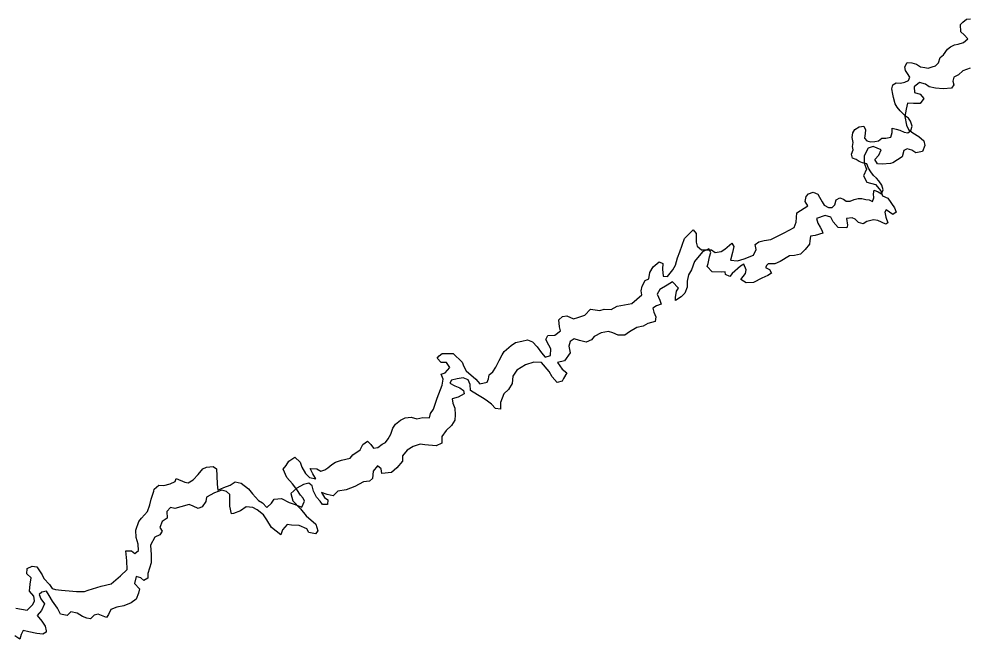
# Model space of a CAD drawing. Header units: inches. Extents: x 33.9 to 41.9, y -4.8 to 5.4.
# Drawn here: x 35.2496 to 35.3187, y -1.0299 to -0.9847 of the extents above; entities that cross this region are included whole.
import ezdxf

# ---------------------------------------------------------------- set-up
doc = ezdxf.new("R2010")
doc.units = ezdxf.units.IN
doc.header["$MEASUREMENT"] = 0
doc.layers.add('Counties', color=7, linetype='Continuous')

msp = doc.modelspace()

# ---------------------------------------------------------------- linework, layer by layer
at = {"layer": 'Counties'}
for points in [[(35.24937, -1.027684), (35.250202, -1.02782), (35.250595, -1.027414), (35.250717, -1.027144), (35.250668, -1.02681), (35.250362, -1.026448), (35.250408, -1.025943), (35.250477, -1.025482), (35.250164, -1.025193), (35.250191, -1.024796), (35.250553, -1.024616), (35.250885, -1.024661), (35.251274, -1.025258), (35.251404, -1.025519), (35.251812, -1.025953), (35.252022, -1.026251), (35.252266, -1.026324), (35.252689, -1.026379), (35.253525, -1.026443), (35.253777, -1.026461), (35.254372, -1.026462), (35.254642, -1.026363), (35.255592, -1.026093), (35.256321, -1.025914), (35.256996, -1.025327), (35.257477, -1.024868), (35.257465, -1.024235), (35.257382, -1.023513), (35.257793, -1.023504), (35.258037, -1.023694), (35.258297, -1.023469), (35.258286, -1.023027), (35.25814, -1.02253), (35.258125, -1.021997), (35.258324, -1.021365), (35.258534, -1.021113), (35.258961, -1.020644), (35.259132, -1.020156), (35.259236, -1.019732), (35.259415, -1.019146), (35.259449, -1.01901), (35.259796, -1.018704), (35.260162, -1.018731), (35.260609, -1.018623), (35.260971, -1.018452), (35.261043, -1.018227), (35.261681, -1.018489), (35.261932, -1.018553), (35.262283, -1.018327), (35.262649, -1.017931), (35.263008, -1.017534), (35.263256, -1.017408), (35.26376, -1.017363), (35.263992, -1.017517), (35.264011, -1.01804), (35.264046, -1.018636), (35.264088, -1.01907), (35.264519, -1.018881), (35.264996, -1.01871), (35.265347, -1.018475), (35.265801, -1.018566), (35.266327, -1.018991), (35.266617, -1.019344), (35.267048, -1.019832), (35.267349, -1.020004), (35.267666, -1.020356), (35.268013, -1.02004), (35.2682, -1.019734), (35.268738, -1.01968), (35.269291, -1.01997), (35.269646, -1.020097), (35.27021, -1.020332), (35.270409, -1.01989), (35.270302, -1.019664), (35.270111, -1.019447), (35.269856, -1.019022), (35.269528, -1.018607), (35.269115, -1.018155), (35.268856, -1.017558), (35.269066, -1.017279), (35.269264, -1.016972), (35.269707, -1.016684), (35.270092, -1.017036), (35.27021, -1.017398), (35.270481, -1.017867), (35.270786, -1.018148), (35.271244, -1.018247), (35.271019, -1.017895), (35.270817, -1.017498), (35.271309, -1.017534), (35.271599, -1.017688), (35.271881, -1.017607), (35.272099, -1.017463), (35.2724, -1.01722), (35.272659, -1.017048), (35.273102, -1.016904), (35.273735, -1.016752), (35.27393, -1.016508), (35.274475, -1.01613), (35.274654, -1.01575), (35.275005, -1.015498), (35.275234, -1.015751), (35.275436, -1.016022), (35.275753, -1.015968), (35.27607, -1.015734), (35.276318, -1.015608), (35.27652, -1.015346), (35.276707, -1.015003), (35.276855, -1.014552), (35.277042, -1.014264), (35.277416, -1.013966), (35.277744, -1.013804), (35.278198, -1.013768), (35.278602, -1.013868), (35.279045, -1.013787), (35.279526, -1.013797), (35.279587, -1.013499), (35.279808, -1.013165), (35.279926, -1.012804), (35.28009, -1.012371), (35.280212, -1.012046), (35.280449, -1.011423), (35.280521, -1.01099), (35.280377, -1.010611), (35.28067, -1.010521), (35.281017, -1.010142), (35.280758, -1.009771), (35.280384, -1.00978), (35.28009, -1.009464), (35.280239, -1.009274), (35.280441, -1.009112), (35.28125, -1.009113), (35.281899, -1.009755), (35.282021, -1.010053), (35.282188, -1.010369), (35.282906, -1.010993), (35.283199, -1.011327), (35.283722, -1.01121), (35.283833, -1.010967), (35.283882, -1.01066), (35.284141, -1.010452), (35.284351, -1.010119), (35.284614, -1.009622), (35.284824, -1.009198), (35.284965, -1.008955), (35.285484, -1.00854), (35.285786, -1.008305), (35.286266, -1.008216), (35.286663, -1.008126), (35.287022, -1.008262), (35.287361, -1.008632), (35.287697, -1.009075), (35.287956, -1.009391), (35.288342, -1.009265), (35.288376, -1.008778), (35.288223, -1.008516), (35.288002, -1.008082), (35.288155, -1.007812), (35.288658, -1.007767), (35.289085, -1.00747), (35.288997, -1.007162), (35.288941, -1.006657), (35.289211, -1.006413), (35.289528, -1.006359), (35.290027, -1.006595), (35.290333, -1.006496), (35.290855, -1.006307), (35.291256, -1.005874), (35.291943, -1.005965), (35.292259, -1.005884), (35.292763, -1.005903), (35.293205, -1.005668), (35.294273, -1.005462), (35.295006, -1.00484), (35.294964, -1.004542), (35.295025, -1.004208), (35.295242, -1.003784), (35.295517, -1.003667), (35.295585, -1.003206), (35.295822, -1.002791), (35.296261, -1.00243), (35.296536, -1.002557), (35.296516, -1.002955), (35.296562, -1.003469), (35.296871, -1.003488), (35.297264, -1.003), (35.297451, -1.002667), (35.297596, -1.002134), (35.297775, -1.001701), (35.298118, -1.000717), (35.298737, -1.000086), (35.298958, -1.000366), (35.298954, -1.000619), (35.298958, -1.000998), (35.299042, -1.001296), (35.299347, -1.00154), (35.299736, -1.001541), (35.300079, -1.00155), (35.300358, -1.001758), (35.300785, -1.001677), (35.301056, -1.001515), (35.301567, -1.001064), (35.301704, -1.001299), (35.301609, -1.00175), (35.301475, -1.00231), (35.301968, -1.002347), (35.302467, -1.002203), (35.303135, -1.001951), (35.303333, -1.001536), (35.303269, -1.001165), (35.303539, -1.000958), (35.303913, -1.000877), (35.304413, -1.000796), (35.304741, -1.000634), (35.305378, -1.000319), (35.306099, -0.999913), (35.306263, -0.999535), (35.306305, -0.998857), (35.307098, -0.998353), (35.306904, -0.998036), (35.306992, -0.997657), (35.307156, -0.997459), (35.307499, -0.997351), (35.307827, -0.997496), (35.307957, -0.997712), (35.308144, -0.998056), (35.308308, -0.998291), (35.30862, -0.998454), (35.308884, -0.998463), (35.309071, -0.998265), (35.30917, -0.997913), (35.309448, -0.997759), (35.309696, -0.997868), (35.30991, -0.997995), (35.310204, -0.998013), (35.310482, -0.997887), (35.310768, -0.997815), (35.311043, -0.997815), (35.311325, -0.99787), (35.311585, -0.997915), (35.311832, -0.998024), (35.31192, -0.997771), (35.311882, -0.997473), (35.311932, -0.997211), (35.312225, -0.997329), (35.312469, -0.997465), (35.312595, -0.997185), (35.3125, -0.996833), (35.31229, -0.996516), (35.312103, -0.996318), (35.31189, -0.996128), (35.311707, -0.995857), (35.311531, -0.995604), (35.311401, -0.995288), (35.311085, -0.995215), (35.31086, -0.995106), (35.310623, -0.994971), (35.310352, -0.994871), (35.310284, -0.994573), (35.310402, -0.994266), (35.310375, -0.994013), (35.310417, -0.993715), (35.310345, -0.993354), (35.310387, -0.993029), (35.310532, -0.992767), (35.310852, -0.992578), (35.311184, -0.992533), (35.311306, -0.992804), (35.311298, -0.993075), (35.311245, -0.9934), (35.311401, -0.993599), (35.311707, -0.993672), (35.311989, -0.993645), (35.312267, -0.993591), (35.312508, -0.993411), (35.312801, -0.993402), (35.313168, -0.99333), (35.313267, -0.992996), (35.313263, -0.992671), (35.313538, -0.992753), (35.313808, -0.992825), (35.314137, -0.99297), (35.314396, -0.993025), (35.314617, -0.992844), (35.314705, -0.992528), (35.314598, -0.992158), (35.314446, -0.991959), (35.314224, -0.991796), (35.314022, -0.991616), (35.313835, -0.991426), (35.313614, -0.991146), (35.313469, -0.990911), (35.313358, -0.99045), (35.313309, -0.990188), (35.313236, -0.989809), (35.313301, -0.98952), (35.313545, -0.989367), (35.313862, -0.989385), (35.314182, -0.989331), (35.314438, -0.989214), (35.314545, -0.988961), (35.314381, -0.988681), (35.314217, -0.988474), (35.314175, -0.988203), (35.314343, -0.987896), (35.314686, -0.987914), (35.315025, -0.988014), (35.315327, -0.988195), (35.315636, -0.988258), (35.315884, -0.988304), (35.316181, -0.988214), (35.316422, -0.988142), (35.316624, -0.987925), (35.316757, -0.987528), (35.317002, -0.987321), (35.317284, -0.986915), (35.317505, -0.986744), (35.317795, -0.986599), (35.318058, -0.986546), (35.318458, -0.986438), (35.318771, -0.986167), (35.318504, -0.985878), (35.31826, -0.985661), (35.318226, -0.98511), (35.318401, -0.984939), (35.318672, -0.984731), (35.318966, -0.984714)], [(35.24937, -1.027684), (35.250202, -1.02782), (35.250595, -1.027414), (35.250717, -1.027144), (35.250668, -1.02681), (35.250362, -1.026448), (35.250408, -1.025943), (35.250477, -1.025482), (35.250164, -1.025193), (35.250191, -1.024796), (35.250553, -1.024616), (35.250885, -1.024661), (35.251274, -1.025258), (35.251404, -1.025519), (35.251812, -1.025953), (35.252022, -1.026251), (35.252266, -1.026324), (35.252689, -1.026379), (35.253525, -1.026443), (35.253777, -1.026461), (35.254372, -1.026462), (35.254642, -1.026363), (35.255592, -1.026093), (35.256321, -1.025914), (35.256996, -1.025327), (35.257477, -1.024868), (35.257465, -1.024235), (35.257382, -1.023513), (35.257793, -1.023504), (35.258037, -1.023694), (35.258297, -1.023469), (35.258286, -1.023027), (35.25814, -1.02253), (35.258125, -1.021997), (35.258324, -1.021365), (35.258534, -1.021113), (35.258961, -1.020644), (35.259132, -1.020156), (35.259236, -1.019732), (35.259415, -1.019146), (35.259449, -1.01901), (35.259796, -1.018704), (35.260162, -1.018731), (35.260609, -1.018623), (35.260971, -1.018452), (35.261043, -1.018227), (35.261681, -1.018489), (35.261932, -1.018553), (35.262283, -1.018327), (35.262649, -1.017931), (35.263008, -1.017534), (35.263256, -1.017408), (35.26376, -1.017363), (35.263992, -1.017517), (35.264011, -1.01804), (35.264046, -1.018636), (35.264088, -1.01907), (35.264519, -1.018881), (35.264996, -1.01871), (35.265347, -1.018475), (35.265801, -1.018566), (35.266327, -1.018991), (35.266617, -1.019344), (35.267048, -1.019832), (35.267349, -1.020004), (35.267666, -1.020356), (35.268013, -1.02004), (35.2682, -1.019734), (35.268738, -1.01968), (35.269291, -1.01997), (35.269646, -1.020097), (35.27021, -1.020332), (35.270409, -1.01989), (35.270302, -1.019664), (35.270111, -1.019447), (35.269856, -1.019022), (35.269528, -1.018607), (35.269115, -1.018155), (35.268856, -1.017558), (35.269066, -1.017279), (35.269264, -1.016972), (35.269707, -1.016684), (35.270092, -1.017036), (35.27021, -1.017398), (35.270481, -1.017867), (35.270786, -1.018148), (35.271244, -1.018247), (35.271019, -1.017895), (35.270817, -1.017498), (35.271309, -1.017534), (35.271599, -1.017688), (35.271881, -1.017607), (35.272099, -1.017463), (35.2724, -1.01722), (35.272659, -1.017048), (35.273102, -1.016904), (35.273735, -1.016752), (35.27393, -1.016508), (35.274475, -1.01613), (35.274654, -1.01575), (35.275005, -1.015498), (35.275234, -1.015751), (35.275436, -1.016022), (35.275753, -1.015968), (35.27607, -1.015734), (35.276318, -1.015608), (35.27652, -1.015346), (35.276707, -1.015003), (35.276855, -1.014552), (35.277042, -1.014264), (35.277416, -1.013966), (35.277744, -1.013804), (35.278198, -1.013768), (35.278602, -1.013868), (35.279045, -1.013787), (35.279526, -1.013797), (35.279587, -1.013499), (35.279808, -1.013165), (35.279926, -1.012804), (35.28009, -1.012371), (35.280212, -1.012046), (35.280449, -1.011423), (35.280521, -1.01099), (35.280377, -1.010611), (35.28067, -1.010521), (35.281017, -1.010142), (35.280758, -1.009771), (35.280384, -1.00978), (35.28009, -1.009464), (35.280239, -1.009274), (35.280441, -1.009112), (35.28125, -1.009113), (35.281899, -1.009755), (35.282021, -1.010053), (35.282188, -1.010369), (35.282906, -1.010993), (35.283199, -1.011327), (35.283722, -1.01121), (35.283833, -1.010967), (35.283882, -1.01066), (35.284141, -1.010452), (35.284351, -1.010119), (35.284614, -1.009622), (35.284824, -1.009198), (35.284965, -1.008955), (35.285484, -1.00854), (35.285786, -1.008305), (35.286266, -1.008216), (35.286663, -1.008126), (35.287022, -1.008262), (35.287361, -1.008632), (35.287697, -1.009075), (35.287956, -1.009391), (35.288342, -1.009265), (35.288376, -1.008778), (35.288223, -1.008516), (35.288002, -1.008082), (35.288155, -1.007812), (35.288658, -1.007767), (35.289085, -1.00747), (35.288997, -1.007162), (35.288941, -1.006657), (35.289211, -1.006413), (35.289528, -1.006359), (35.290027, -1.006595), (35.290333, -1.006496), (35.290855, -1.006307), (35.291256, -1.005874), (35.291943, -1.005965), (35.292259, -1.005884), (35.292763, -1.005903), (35.293205, -1.005668), (35.294273, -1.005462), (35.295006, -1.00484), (35.294964, -1.004542), (35.295025, -1.004208), (35.295242, -1.003784), (35.295517, -1.003667), (35.295585, -1.003206), (35.295822, -1.002791), (35.296261, -1.00243), (35.296536, -1.002557), (35.296516, -1.002955), (35.296562, -1.003469), (35.296871, -1.003488), (35.297264, -1.003), (35.297451, -1.002667), (35.297596, -1.002134), (35.297775, -1.001701), (35.298118, -1.000717), (35.298737, -1.000086), (35.298958, -1.000366), (35.298954, -1.000619), (35.298958, -1.000998), (35.299042, -1.001296), (35.299347, -1.00154), (35.299736, -1.001541), (35.300079, -1.00155), (35.300358, -1.001758), (35.300785, -1.001677), (35.301056, -1.001515), (35.301567, -1.001064), (35.301704, -1.001299), (35.301609, -1.00175), (35.301475, -1.00231), (35.301968, -1.002347), (35.302467, -1.002203), (35.303135, -1.001951), (35.303333, -1.001536), (35.303269, -1.001165), (35.303539, -1.000958), (35.303913, -1.000877), (35.304413, -1.000796), (35.304741, -1.000634), (35.305378, -1.000319), (35.306099, -0.999913), (35.306263, -0.999535), (35.306305, -0.998857), (35.307098, -0.998353), (35.306904, -0.998036), (35.306992, -0.997657), (35.307156, -0.997459), (35.307499, -0.997351), (35.307827, -0.997496), (35.307957, -0.997712), (35.308144, -0.998056), (35.308308, -0.998291), (35.30862, -0.998454), (35.308884, -0.998463), (35.309071, -0.998265), (35.30917, -0.997913), (35.309448, -0.997759), (35.309696, -0.997868), (35.30991, -0.997995), (35.310204, -0.998013), (35.310482, -0.997887), (35.310768, -0.997815), (35.311043, -0.997815), (35.311325, -0.99787), (35.311585, -0.997915), (35.311832, -0.998024), (35.31192, -0.997771), (35.311882, -0.997473), (35.311932, -0.997211), (35.312225, -0.997329), (35.312469, -0.997465), (35.312595, -0.997185), (35.3125, -0.996833), (35.31229, -0.996516), (35.312103, -0.996318), (35.31189, -0.996128), (35.311707, -0.995857), (35.311531, -0.995604), (35.311401, -0.995288), (35.311085, -0.995215), (35.31086, -0.995106), (35.310623, -0.994971), (35.310352, -0.994871), (35.310284, -0.994573), (35.310402, -0.994266), (35.310375, -0.994013), (35.310417, -0.993715), (35.310345, -0.993354), (35.310387, -0.993029), (35.310532, -0.992767), (35.310852, -0.992578), (35.311184, -0.992533), (35.311306, -0.992804), (35.311298, -0.993075), (35.311245, -0.9934), (35.311401, -0.993599), (35.311707, -0.993672), (35.311989, -0.993645), (35.312267, -0.993591), (35.312508, -0.993411), (35.312801, -0.993402), (35.313168, -0.99333), (35.313267, -0.992996), (35.313263, -0.992671), (35.313538, -0.992753), (35.313808, -0.992825), (35.314137, -0.99297), (35.314396, -0.993025), (35.314617, -0.992844), (35.314705, -0.992528), (35.314598, -0.992158), (35.314446, -0.991959), (35.314224, -0.991796), (35.314022, -0.991616), (35.313835, -0.991426), (35.313614, -0.991146), (35.313469, -0.990911), (35.313358, -0.99045), (35.313309, -0.990188), (35.313236, -0.989809), (35.313301, -0.98952), (35.313545, -0.989367), (35.313862, -0.989385), (35.314182, -0.989331), (35.314438, -0.989214), (35.314545, -0.988961), (35.314381, -0.988681), (35.314217, -0.988474), (35.314175, -0.988203), (35.314343, -0.987896), (35.314686, -0.987914), (35.315025, -0.988014), (35.315327, -0.988195), (35.315636, -0.988258), (35.315884, -0.988304), (35.316181, -0.988214), (35.316422, -0.988142), (35.316624, -0.987925), (35.316757, -0.987528), (35.317002, -0.987321), (35.317284, -0.986915), (35.317505, -0.986744), (35.317795, -0.986599), (35.318058, -0.986546), (35.318458, -0.986438), (35.318771, -0.986167), (35.318504, -0.985878), (35.31826, -0.985661), (35.318226, -0.98511), (35.318401, -0.984939), (35.318672, -0.984731), (35.318966, -0.984714)], [(35.318935, -0.988305), (35.318395, -0.988509), (35.318091, -0.98878), (35.317753, -0.98895), (35.317686, -0.989256), (35.317753, -0.989528), (35.317585, -0.989765), (35.316977, -0.989799), (35.316403, -0.989766), (35.315964, -0.989664), (35.315694, -0.98946), (35.315255, -0.989358), (35.31485, -0.989664), (35.314884, -0.990071), (35.315289, -0.990207), (35.315559, -0.990513), (35.315289, -0.990886), (35.314817, -0.990886), (35.314378, -0.990853), (35.314277, -0.991294), (35.314176, -0.991837), (35.314311, -0.992449), (35.314446, -0.992788), (35.31475, -0.993026), (35.315189, -0.993297), (35.31556, -0.993603), (35.315628, -0.993942), (35.315459, -0.994384), (35.314987, -0.994486), (35.314683, -0.994282), (35.314345, -0.99418), (35.314109, -0.994316), (35.313974, -0.994758), (35.313299, -0.995199), (35.31313, -0.995267), (35.312523, -0.995301), (35.312185, -0.995268), (35.311982, -0.994962), (35.312286, -0.994656), (35.312455, -0.994249), (35.311881, -0.994011), (35.311509, -0.994147), (35.311206, -0.994691), (35.311206, -0.995234), (35.311375, -0.995675), (35.311173, -0.996151), (35.311409, -0.996626), (35.312051, -0.996796), (35.312422, -0.997237), (35.312557, -0.997611), (35.312929, -0.99778), (35.313435, -0.998493), (35.313537, -0.998799), (35.3133, -0.998969), (35.312828, -0.998629), (35.312726, -0.998799), (35.312794, -0.999173), (35.312929, -0.99958), (35.312794, -0.999682), (35.31222, -0.99941), (35.311883, -0.999376), (35.31141, -0.999478), (35.31114, -0.999648), (35.310802, -0.999547), (35.310566, -0.999309), (35.31033, -0.999207), (35.309924, -0.999275), (35.309992, -0.99975), (35.309958, -0.999954), (35.309317, -0.99992), (35.308946, -0.999513), (35.308777, -0.999173), (35.308371, -0.999038), (35.30773, -0.999276), (35.307832, -0.999615), (35.308, -0.999887), (35.308136, -1.000124), (35.308203, -1.000328), (35.307629, -1.000498), (35.307292, -1.000566), (35.307258, -1.000906), (35.307224, -1.001143), (35.306921, -1.001517), (35.306583, -1.001857), (35.306144, -1.001959), (35.305773, -1.001993), (35.305098, -1.0024), (35.304693, -1.00257), (35.30422, -1.00257), (35.304119, -1.002672), (35.304018, -1.002842), (35.304322, -1.002978), (35.304457, -1.003249), (35.304187, -1.003419), (35.303748, -1.003623), (35.30314, -1.003929), (35.3026, -1.003963), (35.302229, -1.003725), (35.302566, -1.003284), (35.3026, -1.003012), (35.302431, -1.002605), (35.302195, -1.00274), (35.301587, -1.003284), (35.301418, -1.003488), (35.301115, -1.003352), (35.301081, -1.003148), (35.300777, -1.003182), (35.300135, -1.003148), (35.299764, -1.002775), (35.299831, -1.002537), (35.299933, -1.002062), (35.300034, -1.001756), (35.299899, -1.001485), (35.299426, -1.001688), (35.298852, -1.002402), (35.298616, -1.003013), (35.298414, -1.003387), (35.298313, -1.003828), (35.298313, -1.004269), (35.298144, -1.004711), (35.297874, -1.004983), (35.297469, -1.005254), (35.297469, -1.005017), (35.297536, -1.004575), (35.297671, -1.004337), (35.297232, -1.003896), (35.296861, -1.004134), (35.296321, -1.00444), (35.296119, -1.004779), (35.296321, -1.005221), (35.296423, -1.005526), (35.296085, -1.005628), (35.295815, -1.005798), (35.295883, -1.006104), (35.296018, -1.006443), (35.295984, -1.006783), (35.295444, -1.006919), (35.295107, -1.007123), (35.294634, -1.007225), (35.294094, -1.00753), (35.293756, -1.007768), (35.293284, -1.007768), (35.292879, -1.007598), (35.292575, -1.007497), (35.292035, -1.007599), (35.291528, -1.00787), (35.291326, -1.008108), (35.290955, -1.008278), (35.290448, -1.008176), (35.290077, -1.008041), (35.289773, -1.008244), (35.289672, -1.008584), (35.289773, -1.009059), (35.289368, -1.009637), (35.288862, -1.009773), (35.2892, -1.010248), (35.289537, -1.01052), (35.289301, -1.010927), (35.2892, -1.011131), (35.288829, -1.011233), (35.288457, -1.010825), (35.288254, -1.010418), (35.28768, -1.009773), (35.28714, -1.009739), (35.286533, -1.009943), (35.285891, -1.010317), (35.285588, -1.010758), (35.285554, -1.011302), (35.285284, -1.011743), (35.284947, -1.012049), (35.28471, -1.012694), (35.284711, -1.013169), (35.284339, -1.013135), (35.284035, -1.012796), (35.283664, -1.012524), (35.283394, -1.012355), (35.283022, -1.012117), (35.282516, -1.011812), (35.282482, -1.01137), (35.282347, -1.011031), (35.281975, -1.010895), (35.281536, -1.010963), (35.281131, -1.011065), (35.280996, -1.011269), (35.281368, -1.011472), (35.281739, -1.011608), (35.282009, -1.011812), (35.282043, -1.012049), (35.281604, -1.012287), (35.281166, -1.012423), (35.281233, -1.012729), (35.281368, -1.013102), (35.281402, -1.013578), (35.281369, -1.013985), (35.281132, -1.014359), (35.280727, -1.014732), (35.280424, -1.015174), (35.280424, -1.015649), (35.280019, -1.015853), (35.279175, -1.015785), (35.278837, -1.015718), (35.278331, -1.015887), (35.277892, -1.016159), (35.277555, -1.016567), (35.277555, -1.016974), (35.27715, -1.01745), (35.276745, -1.017789), (35.276036, -1.017857), (35.276002, -1.017518), (35.275732, -1.017314), (35.275428, -1.017688), (35.275361, -1.018231), (35.275158, -1.018435), (35.274719, -1.018469), (35.274078, -1.018809), (35.273437, -1.019047), (35.272829, -1.019149), (35.272492, -1.019488), (35.272053, -1.019386), (35.271648, -1.019251), (35.271859, -1.019624), (35.27212, -1.019794), (35.272087, -1.020134), (35.271715, -1.020134), (35.27156, -1.019893), (35.271276, -1.01959), (35.271074, -1.019149), (35.270972, -1.018775), (35.270736, -1.018572), (35.270331, -1.018674), (35.269858, -1.018946), (35.269419, -1.019319), (35.269555, -1.019862), (35.270129, -1.02044), (35.270534, -1.020949), (35.271243, -1.02156), (35.271378, -1.022035), (35.27121, -1.022273), (35.270737, -1.022171), (35.270568, -1.0219), (35.270028, -1.021662), (35.269454, -1.021628), (35.26915, -1.021594), (35.268813, -1.021968), (35.268678, -1.022342), (35.268002, -1.021798), (35.267665, -1.021255), (35.267428, -1.020882), (35.266955, -1.020508), (35.266652, -1.020338), (35.266145, -1.020305), (35.26574, -1.020576), (35.265234, -1.02078), (35.265099, -1.020814), (35.264963, -1.020237), (35.264963, -1.01983), (35.264963, -1.019388), (35.264727, -1.019184), (35.264389, -1.019083), (35.263849, -1.019286), (35.263275, -1.019592), (35.263208, -1.019898), (35.262938, -1.020305), (35.262668, -1.020407), (35.262296, -1.020238), (35.261993, -1.020136), (35.261385, -1.020306), (35.260946, -1.020408), (35.260642, -1.02034), (35.260372, -1.020646), (35.260406, -1.021121), (35.260035, -1.021359), (35.259866, -1.0218), (35.260035, -1.022072), (35.259866, -1.022344), (35.259495, -1.022513), (35.259192, -1.023091), (35.259226, -1.023804), (35.259226, -1.024381), (35.25899, -1.025162), (35.25899, -1.025502), (35.258686, -1.025672), (35.258483, -1.025468), (35.258146, -1.025366), (35.258011, -1.025876), (35.258382, -1.026283), (35.258315, -1.026589), (35.258146, -1.02703), (35.257775, -1.027302), (35.257235, -1.027506), (35.256729, -1.027608), (35.25629, -1.027778), (35.256121, -1.028151), (35.255986, -1.028355), (35.255378, -1.028117), (35.255075, -1.028185), (35.254805, -1.028457), (35.254534, -1.028423), (35.254231, -1.028287), (35.253825, -1.02805), (35.253386, -1.027948), (35.253116, -1.02822), (35.25261, -1.028118), (35.252407, -1.027677), (35.252036, -1.027167), (35.251799, -1.02676), (35.251597, -1.026454), (35.251259, -1.026522), (35.251057, -1.026692), (35.251192, -1.026998), (35.251462, -1.027371), (35.251226, -1.027847), (35.250922, -1.02822), (35.25126, -1.028628), (35.251496, -1.029001), (35.251564, -1.029341), (35.251564, -1.029443), (35.251328, -1.029578), (35.250889, -1.029545), (35.250315, -1.029409), (35.24991, -1.029307), (35.249756, -1.029616), (35.249664, -1.029938), (35.249298, -1.029708)], [(35.318935, -0.988305), (35.318395, -0.988509), (35.318091, -0.98878), (35.317753, -0.98895), (35.317686, -0.989256), (35.317753, -0.989528), (35.317585, -0.989765), (35.316977, -0.989799), (35.316403, -0.989766), (35.315964, -0.989664), (35.315694, -0.98946), (35.315255, -0.989358), (35.31485, -0.989664), (35.314884, -0.990071), (35.315289, -0.990207), (35.315559, -0.990513), (35.315289, -0.990886), (35.314817, -0.990886), (35.314378, -0.990853), (35.314277, -0.991294), (35.314176, -0.991837), (35.314311, -0.992449), (35.314446, -0.992788), (35.31475, -0.993026), (35.315189, -0.993297), (35.31556, -0.993603), (35.315628, -0.993942), (35.315459, -0.994384), (35.314987, -0.994486), (35.314683, -0.994282), (35.314345, -0.99418), (35.314109, -0.994316), (35.313974, -0.994758), (35.313299, -0.995199), (35.31313, -0.995267), (35.312523, -0.995301), (35.312185, -0.995268), (35.311982, -0.994962), (35.312286, -0.994656), (35.312455, -0.994249), (35.311881, -0.994011), (35.311509, -0.994147), (35.311206, -0.994691), (35.311206, -0.995234), (35.311375, -0.995675), (35.311173, -0.996151), (35.311409, -0.996626), (35.312051, -0.996796), (35.312422, -0.997237), (35.312557, -0.997611), (35.312929, -0.99778), (35.313435, -0.998493), (35.313537, -0.998799), (35.3133, -0.998969), (35.312828, -0.998629), (35.312726, -0.998799), (35.312794, -0.999173), (35.312929, -0.99958), (35.312794, -0.999682), (35.31222, -0.99941), (35.311883, -0.999376), (35.31141, -0.999478), (35.31114, -0.999648), (35.310802, -0.999547), (35.310566, -0.999309), (35.31033, -0.999207), (35.309924, -0.999275), (35.309992, -0.99975), (35.309958, -0.999954), (35.309317, -0.99992), (35.308946, -0.999513), (35.308777, -0.999173), (35.308371, -0.999038), (35.30773, -0.999276), (35.307832, -0.999615), (35.308, -0.999887), (35.308136, -1.000124), (35.308203, -1.000328), (35.307629, -1.000498), (35.307292, -1.000566), (35.307258, -1.000906), (35.307224, -1.001143), (35.306921, -1.001517), (35.306583, -1.001857), (35.306144, -1.001959), (35.305773, -1.001993), (35.305098, -1.0024), (35.304693, -1.00257), (35.30422, -1.00257), (35.304119, -1.002672), (35.304018, -1.002842), (35.304322, -1.002978), (35.304457, -1.003249), (35.304187, -1.003419), (35.303748, -1.003623), (35.30314, -1.003929), (35.3026, -1.003963), (35.302229, -1.003725), (35.302566, -1.003284), (35.3026, -1.003012), (35.302431, -1.002605), (35.302195, -1.00274), (35.301587, -1.003284), (35.301418, -1.003488), (35.301115, -1.003352), (35.301081, -1.003148), (35.300777, -1.003182), (35.300135, -1.003148), (35.299764, -1.002775), (35.299831, -1.002537), (35.299933, -1.002062), (35.300034, -1.001756), (35.299899, -1.001485), (35.299426, -1.001688), (35.298852, -1.002402), (35.298616, -1.003013), (35.298414, -1.003387), (35.298313, -1.003828), (35.298313, -1.004269), (35.298144, -1.004711), (35.297874, -1.004983), (35.297469, -1.005254), (35.297469, -1.005017), (35.297536, -1.004575), (35.297671, -1.004337), (35.297232, -1.003896), (35.296861, -1.004134), (35.296321, -1.00444), (35.296119, -1.004779), (35.296321, -1.005221), (35.296423, -1.005526), (35.296085, -1.005628), (35.295815, -1.005798), (35.295883, -1.006104), (35.296018, -1.006443), (35.295984, -1.006783), (35.295444, -1.006919), (35.295107, -1.007123), (35.294634, -1.007225), (35.294094, -1.00753), (35.293756, -1.007768), (35.293284, -1.007768), (35.292879, -1.007598), (35.292575, -1.007497), (35.292035, -1.007599), (35.291528, -1.00787), (35.291326, -1.008108), (35.290955, -1.008278), (35.290448, -1.008176), (35.290077, -1.008041), (35.289773, -1.008244), (35.289672, -1.008584), (35.289773, -1.009059), (35.289368, -1.009637), (35.288862, -1.009773), (35.2892, -1.010248), (35.289537, -1.01052), (35.289301, -1.010927), (35.2892, -1.011131), (35.288829, -1.011233), (35.288457, -1.010825), (35.288254, -1.010418), (35.28768, -1.009773), (35.28714, -1.009739), (35.286533, -1.009943), (35.285891, -1.010317), (35.285588, -1.010758), (35.285554, -1.011302), (35.285284, -1.011743), (35.284947, -1.012049), (35.28471, -1.012694), (35.284711, -1.013169), (35.284339, -1.013135), (35.284035, -1.012796), (35.283664, -1.012524), (35.283394, -1.012355), (35.283022, -1.012117), (35.282516, -1.011812), (35.282482, -1.01137), (35.282347, -1.011031), (35.281975, -1.010895), (35.281536, -1.010963), (35.281131, -1.011065), (35.280996, -1.011269), (35.281368, -1.011472), (35.281739, -1.011608), (35.282009, -1.011812), (35.282043, -1.012049), (35.281604, -1.012287), (35.281166, -1.012423), (35.281233, -1.012729), (35.281368, -1.013102), (35.281402, -1.013578), (35.281369, -1.013985), (35.281132, -1.014359), (35.280727, -1.014732), (35.280424, -1.015174), (35.280424, -1.015649), (35.280019, -1.015853), (35.279175, -1.015785), (35.278837, -1.015718), (35.278331, -1.015887), (35.277892, -1.016159), (35.277555, -1.016567), (35.277555, -1.016974), (35.27715, -1.01745), (35.276745, -1.017789), (35.276036, -1.017857), (35.276002, -1.017518), (35.275732, -1.017314), (35.275428, -1.017688), (35.275361, -1.018231), (35.275158, -1.018435), (35.274719, -1.018469), (35.274078, -1.018809), (35.273437, -1.019047), (35.272829, -1.019149), (35.272492, -1.019488), (35.272053, -1.019386), (35.271648, -1.019251), (35.271859, -1.019624), (35.27212, -1.019794), (35.272087, -1.020134), (35.271715, -1.020134), (35.27156, -1.019893), (35.271276, -1.01959), (35.271074, -1.019149), (35.270972, -1.018775), (35.270736, -1.018572), (35.270331, -1.018674), (35.269858, -1.018946), (35.269419, -1.019319), (35.269555, -1.019862), (35.270129, -1.02044), (35.270534, -1.020949), (35.271243, -1.02156), (35.271378, -1.022035), (35.27121, -1.022273), (35.270737, -1.022171), (35.270568, -1.0219), (35.270028, -1.021662), (35.269454, -1.021628), (35.26915, -1.021594), (35.268813, -1.021968), (35.268678, -1.022342), (35.268002, -1.021798), (35.267665, -1.021255), (35.267428, -1.020882), (35.266955, -1.020508), (35.266652, -1.020338), (35.266145, -1.020305), (35.26574, -1.020576), (35.265234, -1.02078), (35.265099, -1.020814), (35.264963, -1.020237), (35.264963, -1.01983), (35.264963, -1.019388), (35.264727, -1.019184), (35.264389, -1.019083), (35.263849, -1.019286), (35.263275, -1.019592), (35.263208, -1.019898), (35.262938, -1.020305), (35.262668, -1.020407), (35.262296, -1.020238), (35.261993, -1.020136), (35.261385, -1.020306), (35.260946, -1.020408), (35.260642, -1.02034), (35.260372, -1.020646), (35.260406, -1.021121), (35.260035, -1.021359), (35.259866, -1.0218), (35.260035, -1.022072), (35.259866, -1.022344), (35.259495, -1.022513), (35.259192, -1.023091), (35.259226, -1.023804), (35.259226, -1.024381), (35.25899, -1.025162), (35.25899, -1.025502), (35.258686, -1.025672), (35.258483, -1.025468), (35.258146, -1.025366), (35.258011, -1.025876), (35.258382, -1.026283), (35.258315, -1.026589), (35.258146, -1.02703), (35.257775, -1.027302), (35.257235, -1.027506), (35.256729, -1.027608), (35.25629, -1.027778), (35.256121, -1.028151), (35.255986, -1.028355), (35.255378, -1.028117), (35.255075, -1.028185), (35.254805, -1.028457), (35.254534, -1.028423), (35.254231, -1.028287), (35.253825, -1.02805), (35.253386, -1.027948), (35.253116, -1.02822), (35.25261, -1.028118), (35.252407, -1.027677), (35.252036, -1.027167), (35.251799, -1.02676), (35.251597, -1.026454), (35.251259, -1.026522), (35.251057, -1.026692), (35.251192, -1.026998), (35.251462, -1.027371), (35.251226, -1.027847), (35.250922, -1.02822), (35.25126, -1.028628), (35.251496, -1.029001), (35.251564, -1.029341), (35.251564, -1.029443), (35.251328, -1.029578), (35.250889, -1.029545), (35.250315, -1.029409), (35.24991, -1.029307), (35.249756, -1.029616), (35.249664, -1.029938), (35.249298, -1.029708)]]:
    msp.add_lwpolyline(points, dxfattribs=at)

doc.saveas('drawing.dxf')
